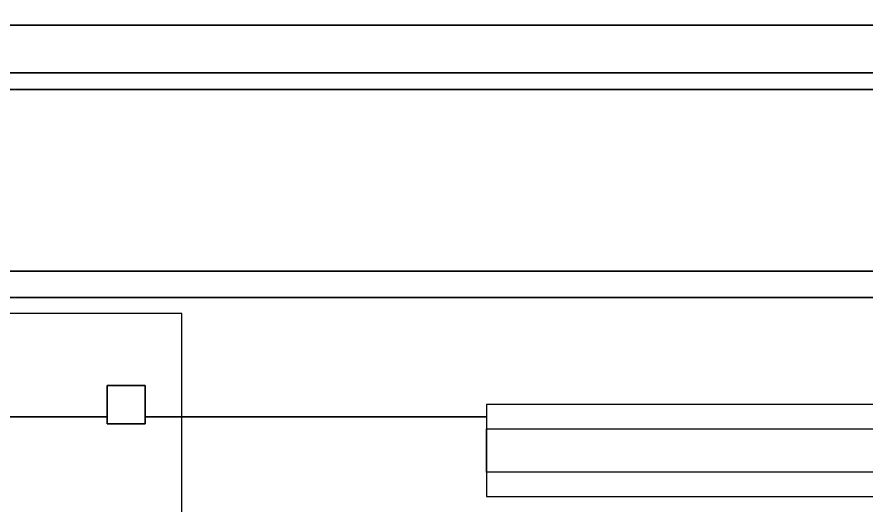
# Model space of a CAD drawing. Extents: x -3500 to 3500, y -3500 to 3500.
# Drawn here: x 278 to 835, y -1816 to -1496 of the extents above; entities that cross this region are included whole.
import ezdxf

# ---------------------------------------------------------------- set-up
doc = ezdxf.new("R2010")
doc.units = 0
for name, color, linetype in [('L5D0', 3, 'CONTINUOUS'), ('L5D100', 7, 'CONTINUOUS'), ('L5D101', 6, 'CONTINUOUS'), ('L5D11', 2, 'CONTINUOUS'), ('L5D99', 4, 'CONTINUOUS')]:
    doc.layers.add(name, color=color, linetype=linetype)

# ---------------------------------------------------------------- blocks, each defined once
blk = doc.blocks.new('ground_main_5')
at = {"layer": 'L5D0'}
for points in [[(1359.3985, -1532.2335), (-1657.9525, -1532.2335)], [(-1657.9525, -1532.2335), (1359.3985, -1532.2335)], [(1377.7255, -1679.6475), (-2261.5975, -1679.6475)], [(-2261.5975, -1679.6475), (1377.7255, -1679.6475)], [(1267.159, -1749.815), (586.415, -1749.815), (586.415, -1810.185), (1267.159, -1810.185)]]:
    blk.add_lwpolyline(points, dxfattribs=at)
blk = doc.blocks.new('TOP_main_5_Cheese_diff')
at = {"layer": 'L5D101'}
blk.add_lwpolyline([(337.5, -1762.5), (337.5, -1737.5), (362.5, -1737.5), (362.5, -1762.5)], close=True, dxfattribs=at)
blk = doc.blocks.new('TOP_main_5_Cheese_100')
at = {"layer": 'L5D100'}
for points in [[(1317.474, -1501.025), (-1704.6395, -1501.025)], [(-1704.6395, -1501.025), (1317.474, -1501.025)], [(1367.937, -1543.275), (-37.5, -1543.275)], [(-37.5, -1543.275), (1367.937, -1543.275)], [(1384.2705, -1662.5), (-37.5, -1662.5)], [(-2293.3055, -1662.5), (1384.2705, -1662.5)], [(1267.159, -1749.815), (586.415, -1749.815), (586.415, -1757.914), (362.5, -1757.914), (362.5, -1737.5), (337.5, -1737.5), (337.5, -1757.914), (262.5, -1757.914)], [(262.5, -1757.914), (337.5, -1757.914), (337.5, -1762.5), (362.5, -1762.5), (362.5, -1757.914), (586.415, -1757.914), (586.415, -1810.185), (1267.159, -1810.185)]]:
    blk.add_lwpolyline(points, dxfattribs=at)
blk = doc.blocks.new('TOP_main_5')
at = {"layer": 'L5D11'}
blk.add_lwpolyline([(1267.159, -1794.185), (586.415, -1794.185), (586.415, -1765.815), (1267.159, -1765.815)], dxfattribs=at)
for name in ['ground_main_5', 'TOP_main_5_Cheese_100', 'TOP_main_5_Cheese_diff']:
    blk.add_blockref(name, (0, 0))
blk = doc.blocks.new('TOP_main_5_NoCheese_99')
at = {"layer": 'L5D99'}
blk.add_lwpolyline([(-2565.09, 2307.09), (2565.09, 2307.09), (2565.09, -1520.787), (2750, -1620.787), (2750, -2640), (1950, -2640), (1950, -1620.787), (2134.91, -1520.787), (2134.91, -1500), (2134.91, -1370.185), (1649.725, -1370.185), (1649.725, -2010.185), (386.415, -2010.185), (386.415, -1690.185), (24.965, -1690.185)], dxfattribs=at)
blk = doc.blocks.new('TOP_main')
for name in ['TOP_main_5', 'TOP_main_5_NoCheese_99']:
    blk.add_blockref(name, (0, 0))

msp = doc.modelspace()

# ---------------------------------------------------------------- block references
msp.add_blockref('TOP_main', (0, 0))

doc.saveas('drawing.dxf')
